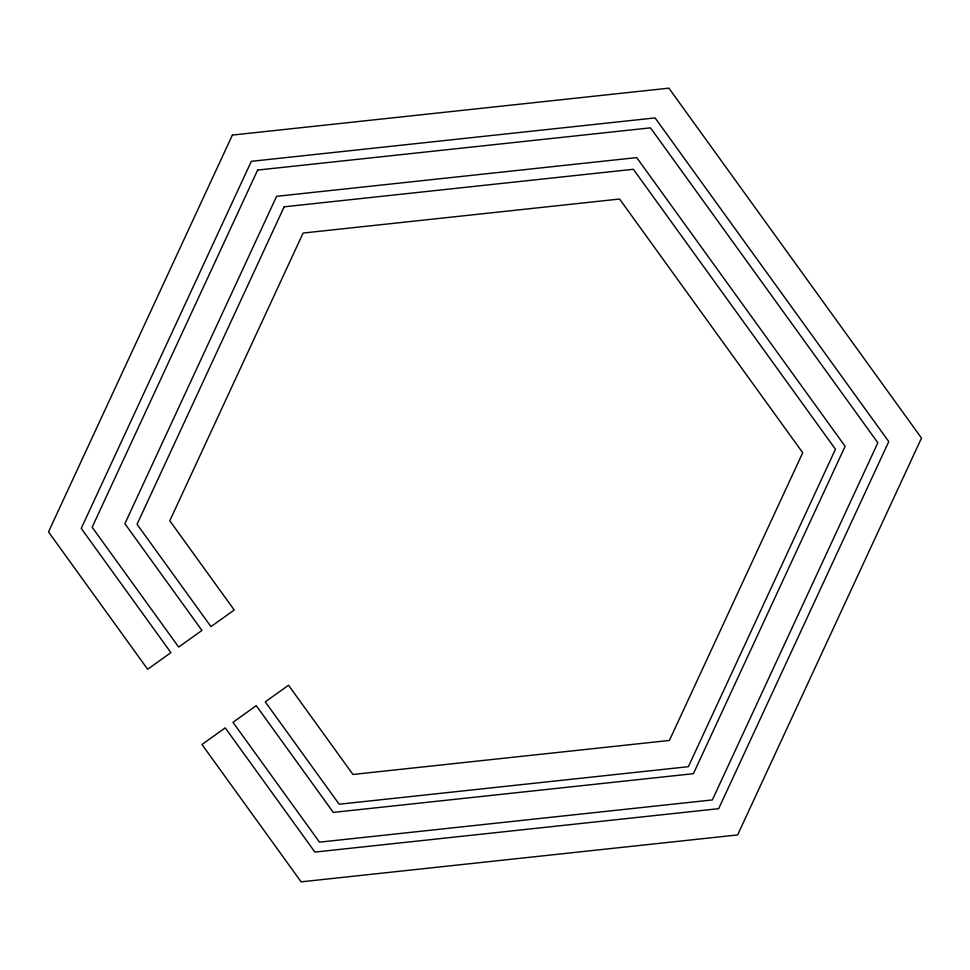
<?xml version="1.0" encoding="UTF-8"?>
<svg xmlns="http://www.w3.org/2000/svg" width="970" height="970" viewBox="0 0 970 970"><rect width="100%" height="100%" fill="white"/><g stroke="black" fill="none" stroke-linecap="round" stroke-linejoin="round"><path stroke-width="1.45" d="M232.376 135.072L48.5 531.912L147.658 669.264L170.914 652.628L81.237 528.395L251.327 161.323L655.089 117.916L888.762 441.605L718.673 808.677L314.911 852.084L225.234 727.852L201.966 744.499L301.124 881.839L737.624 834.928L921.5 438.088L668.876 88.161L232.376 135.072M257.644 170.065L92.15 527.231L178.674 647.075L201.942 630.439L124.887 523.703L276.595 196.316L636.708 157.601L845.112 446.297L693.404 773.684L333.292 812.399L256.25 705.663L232.982 722.31L319.506 842.154L712.356 799.935L877.85 442.769L650.494 127.846L257.644 170.065M284.174 206.804L137.061 524.285L210.951 626.632L234.219 609.997L169.798 520.769L303.113 233.055L619.575 199.032L802.723 452.735L669.409 740.449L352.947 774.46L288.526 685.232L265.271 701.868L339.161 804.227L688.361 766.688L835.461 449.219L633.374 169.277L284.174 206.804"/></g></svg>
